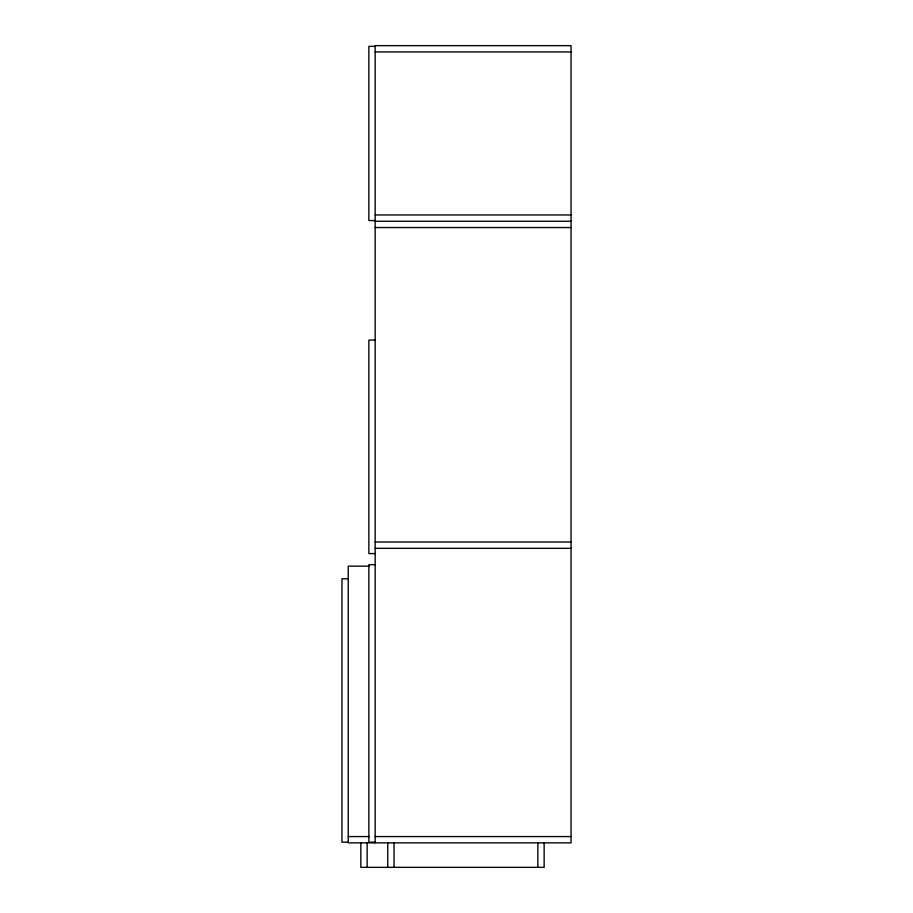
<?xml version="1.0" encoding="UTF-8"?>
<svg xmlns="http://www.w3.org/2000/svg" width="913" height="913" viewBox="0 0 913 913"><rect width="100%" height="100%" fill="white"/><g stroke="black" fill="none" stroke-linecap="round" stroke-linejoin="round"><path stroke-width="1.37" d="M375.163 46.346L368.863 46.346L368.863 220.558L375.163 220.558M375.163 51.95L571.047 51.95M375.163 214.954L571.047 214.954M375.163 221.254L571.047 221.254M375.163 227.554L571.047 227.554M375.163 340.081L368.863 340.081L368.863 553.575L375.163 553.575M375.163 542.025L571.047 542.025M375.163 548.325L571.047 548.325M375.163 564.656L368.863 564.656L368.863 842.163L375.163 842.163M369.537 566.163L348.241 566.163L348.241 842.859L571.047 842.859L571.047 45.65L375.163 45.65L375.163 842.859M348.241 578.762L341.953 578.762L341.953 842.163L348.241 842.163M348.241 836.57L369.537 836.57M375.163 836.57L571.047 836.57M544.137 842.859L544.137 867.35L360.84 867.35L360.84 842.859M537.837 842.859L537.837 867.35M394.051 842.859L394.051 867.35M387.751 842.859L387.751 867.35M367.14 842.859L367.14 867.35"/></g></svg>
